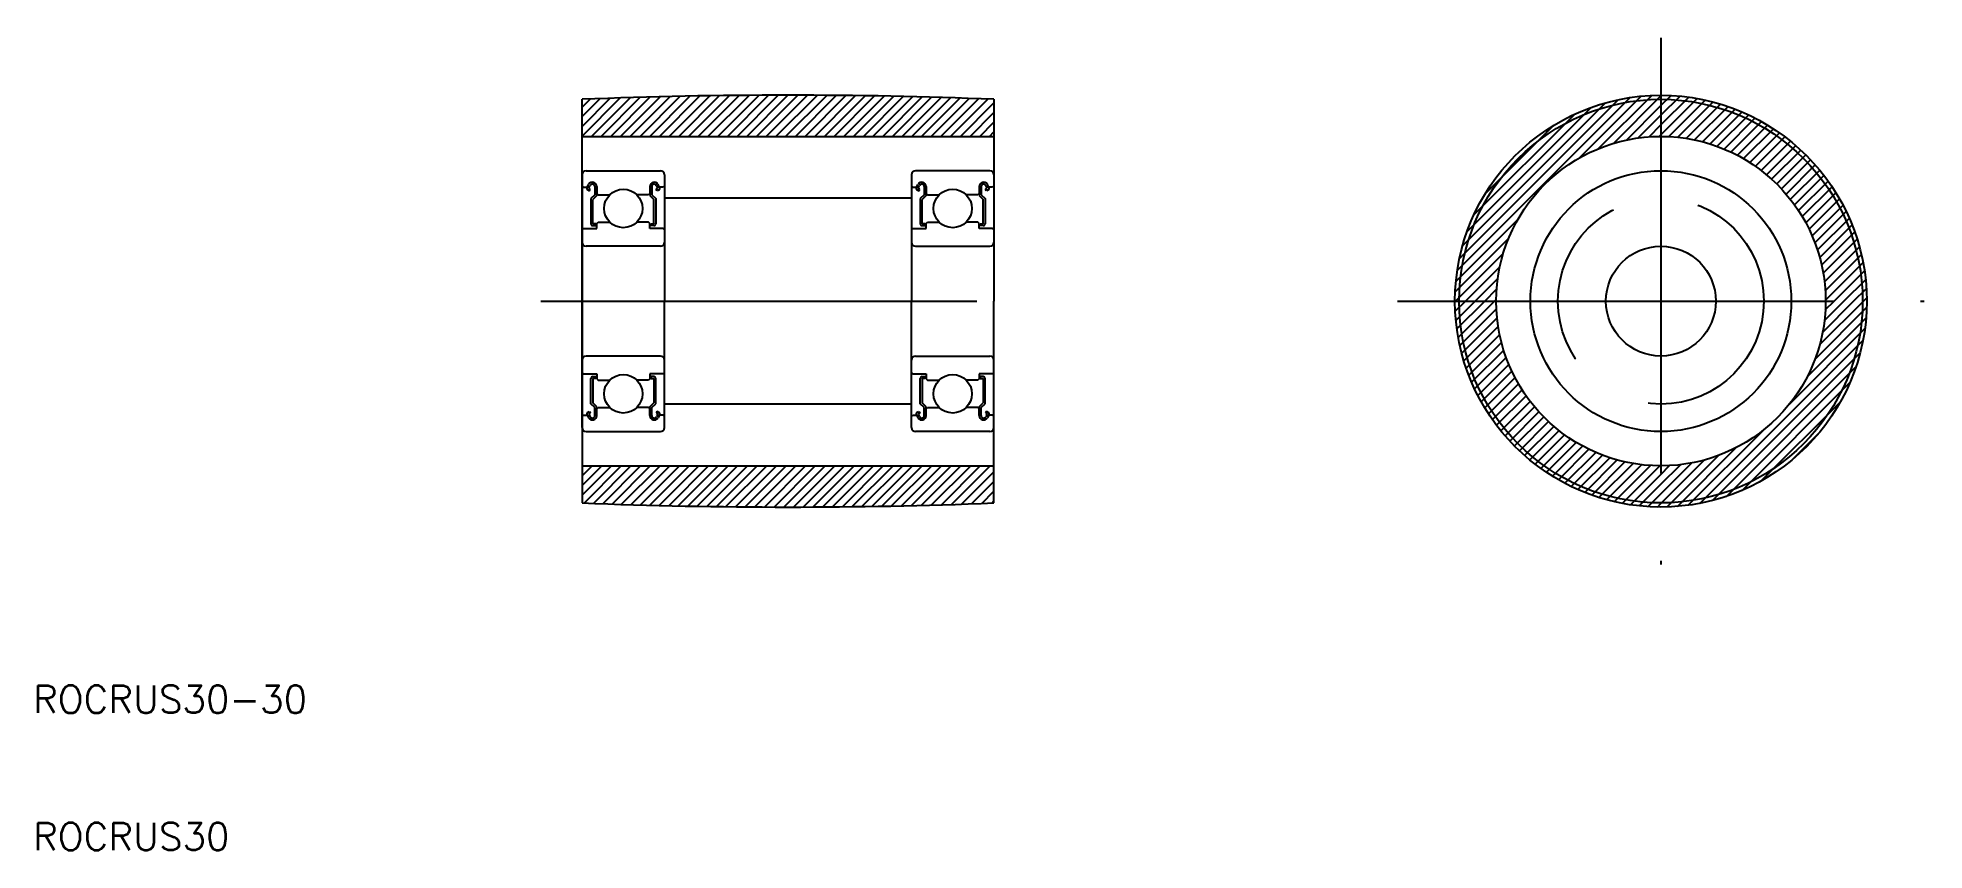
# Model space of a CAD drawing. Extents: x 10 to 148, y 10 to 69.
import ezdxf

# ---------------------------------------------------------------- set-up
doc = ezdxf.new("R2010")
doc.units = 0
doc.linetypes.add('CENTER', pattern=[50.8, 31.75, -6.35, 6.35, -6.35])
doc.linetypes.add('DASHED', pattern=[19.05, 12.7, -6.35])
doc.layers.get('0').update_dxf_attribs({"linetype": 'CONTINUOUS'})
doc.layers.add('CENTER', color=1, linetype='CENTER')
doc.styles.get("Standard").update_dxf_attribs({"font": 'txt.shx', "bigfont": 'extfont.shx'})

# ---------------------------------------------------------------- blocks, each defined once
blk = doc.blocks.new('*X3')
at = {"color": 0, "linetype": 'CONTINUOUS'}
for p, q in [((50, 62.02), (52.78, 64.8)), ((50, 62.73), (52.05, 64.78)), ((50, 63.44), (51.32, 64.75)), ((50, 64.14), (50.58, 64.72)), ((50.69, 62), (53.51, 64.82)), ((51.39, 62), (54.24, 64.85)), ((52.1, 62), (54.97, 64.87)), ((52.81, 62), (55.69, 64.88)), ((53.51, 62), (56.42, 64.9)), ((54.22, 62), (57.14, 64.92)), ((54.93, 62), (57.86, 64.93)), ((55.64, 62), (58.58, 64.95)), ((56.34, 62), (59.3, 64.96)), ((57.05, 62), (60.02, 64.97)), ((57.76, 62), (60.73, 64.98)), ((58.46, 62), (61.45, 64.98)), ((59.17, 62), (62.16, 64.99)), ((59.88, 62), (62.87, 64.99)), ((60.59, 62), (63.58, 65)), ((61.29, 62), (64.29, 65)), ((62, 62), (65, 65)), ((62.71, 62), (65.71, 65)), ((63.41, 62), (66.41, 65)), ((64.12, 62), (67.12, 64.99)), ((64.83, 62), (67.82, 64.99)), ((65.54, 62), (68.52, 64.98)), ((66.24, 62), (69.22, 64.98)), ((66.95, 62), (69.92, 64.97)), ((67.66, 62), (70.61, 64.96)), ((68.36, 62), (71.31, 64.95)), ((69.07, 62), (72.01, 64.93)), ((69.78, 62), (72.7, 64.92)), ((70.49, 62), (73.39, 64.91)), ((71.19, 62), (74.08, 64.89)), ((71.9, 62), (74.77, 64.87)), ((72.61, 62), (75.46, 64.85)), ((73.31, 62), (76.15, 64.83)), ((74.02, 62), (76.83, 64.81)), ((74.73, 62), (77.52, 64.79)), ((75.44, 62), (78.2, 64.77)), ((76.14, 62), (78.89, 64.74)), ((76.85, 62), (79.57, 64.72)), ((113.76, 52.24), (126.35, 64.83)), ((113.92, 53.11), (125.49, 64.67)), ((122.65, 60.43), (127.16, 64.93)), ((124.03, 61.1), (127.92, 64.98)), ((125.13, 61.49), (128.59, 64.95)), ((128.59, 64.95), (128.64, 65)), ((128.59, 64.25), (129.33, 64.98)), ((128.59, 63.54), (129.99, 64.93)), ((128.59, 62.83), (130.62, 64.86)), ((128.59, 62.12), (131.23, 64.77)), ((129.16, 61.99), (131.82, 64.65)), ((77.56, 62), (80, 64.44)), ((78.26, 62), (80, 63.74)), ((114.15, 54.04), (124.55, 64.44)), ((114.48, 55.08), (123.51, 64.11)), ((114.97, 56.28), (122.31, 63.62)), ((126.08, 61.73), (128.59, 64.25)), ((126.94, 61.89), (128.59, 63.54)), ((129.82, 61.94), (132.39, 64.51)), ((130.45, 61.86), (132.94, 64.35)), ((131.04, 61.75), (133.48, 64.18)), ((131.62, 61.61), (134, 63.99)), ((132.17, 61.46), (134.5, 63.79)), ((132.69, 61.28), (134.99, 63.57)), ((133.2, 61.08), (135.46, 63.34)), ((78.97, 62), (80, 63.03)), ((79.68, 62), (80, 62.32)), ((115.77, 57.79), (120.8, 62.82)), ((127.73, 61.97), (128.59, 62.83)), ((128.47, 62), (128.59, 62.12)), ((133.69, 60.86), (135.92, 63.09)), ((134.17, 60.63), (136.37, 62.83)), ((134.62, 60.38), (136.8, 62.55)), ((135.06, 60.11), (137.22, 62.27)), ((135.48, 59.82), (137.63, 61.97)), ((135.89, 59.52), (138.03, 61.66)), ((136.28, 59.21), (138.41, 61.34)), ((136.66, 58.88), (138.79, 61)), ((137.03, 58.54), (139.15, 60.66)), ((137.37, 58.18), (139.5, 60.3)), ((137.71, 57.8), (139.83, 59.93)), ((138.03, 57.42), (140.16, 59.55)), ((138.33, 57.01), (140.47, 59.16)), ((138.62, 56.59), (140.77, 58.75)), ((138.89, 56.16), (141.06, 58.33)), ((139.15, 55.71), (141.34, 57.9)), ((139.39, 55.24), (141.61, 57.46)), ((139.61, 54.76), (141.86, 57)), ((139.81, 54.25), (142.09, 56.53)), ((113.66, 51.44), (118.16, 55.94)), ((140, 53.73), (142.32, 56.05)), ((140.16, 53.19), (142.53, 55.55)), ((140.3, 52.62), (142.72, 55.04)), ((113.61, 50.67), (117.49, 54.56)), ((140.42, 52.03), (142.9, 54.51)), ((140.51, 51.41), (143.06, 53.96)), ((113.64, 50), (117.1, 53.46)), ((114.35, 50), (116.86, 52.51)), ((140.57, 50.76), (143.2, 53.4)), ((140.59, 50.08), (143.33, 52.82)), ((115.05, 50), (116.71, 51.65)), ((115.76, 50), (116.62, 50.86)), ((141.22, 50), (143.43, 52.21)), ((141.92, 50), (143.51, 51.58)), ((142.63, 50), (143.56, 50.93)), ((113.59, 49.95), (113.64, 50)), ((113.61, 49.26), (114.35, 50)), ((113.66, 48.6), (115.05, 50)), ((113.73, 47.97), (115.76, 50)), ((113.83, 47.36), (116.47, 50)), ((116.47, 50), (116.59, 50.12)), ((139.83, 45.78), (143.58, 49.54)), ((140.16, 46.83), (143.34, 50)), ((140.38, 47.75), (142.63, 50)), ((140.51, 48.58), (141.92, 50)), ((140.57, 49.36), (141.22, 50)), ((143.34, 50), (143.59, 50.25)), ((113.94, 46.77), (116.61, 49.43)), ((114.08, 46.2), (116.65, 48.77)), ((114.24, 45.65), (116.74, 48.15)), ((139.26, 44.51), (143.54, 48.79)), ((114.41, 45.11), (116.84, 47.55)), ((114.6, 44.6), (116.98, 46.98)), ((131.44, 35.27), (143.32, 47.15)), ((137.96, 42.5), (143.46, 48)), ((114.8, 44.09), (117.14, 46.43)), ((115.02, 43.61), (117.32, 45.9)), ((115.26, 43.13), (117.51, 45.39)), ((132.35, 35.48), (143.11, 46.24)), ((115.5, 42.67), (117.73, 44.9)), ((115.76, 42.23), (117.97, 44.43)), ((133.36, 35.78), (142.81, 45.23)), ((134.5, 36.21), (142.38, 44.09)), ((116.04, 41.79), (118.22, 43.97)), ((116.32, 41.37), (118.48, 43.53)), ((116.62, 40.96), (118.77, 43.11)), ((116.93, 40.56), (119.07, 42.7)), ((135.89, 36.9), (141.7, 42.7)), ((117.25, 40.18), (119.38, 42.31)), ((117.59, 39.81), (119.71, 41.93)), ((117.93, 39.45), (120.06, 41.57)), ((118.29, 39.1), (120.41, 41.22)), ((118.66, 38.76), (120.79, 40.88)), ((119.04, 38.43), (121.18, 40.57)), ((119.44, 38.12), (121.58, 40.26)), ((119.84, 37.82), (122, 39.97)), ((130.59, 35.13), (136.09, 40.63)), ((138.1, 38.4), (140.19, 40.49)), ((120.26, 37.53), (122.43, 39.7)), ((120.69, 37.25), (122.88, 39.44)), ((121.13, 36.99), (123.35, 39.21)), ((121.59, 36.74), (123.84, 38.98)), ((122.06, 36.5), (124.34, 38.78)), ((122.54, 36.27), (124.86, 38.59)), ((129.05, 35.01), (132.81, 38.77)), ((129.8, 35.05), (134.08, 39.33)), ((50, 35.86), (52.14, 38)), ((50, 36.56), (51.44, 38)), ((50, 37.27), (50.73, 38)), ((50, 37.98), (50.02, 38)), ((50.14, 35.29), (52.85, 38)), ((50.82, 35.27), (53.56, 38)), ((51.51, 35.24), (54.26, 38)), ((52.19, 35.22), (54.97, 38)), ((52.87, 35.2), (55.68, 38)), ((53.56, 35.17), (56.38, 38)), ((54.25, 35.15), (57.09, 38)), ((54.93, 35.14), (57.8, 38)), ((55.62, 35.12), (58.51, 38)), ((56.31, 35.1), (59.21, 38)), ((57.01, 35.09), (59.92, 38)), ((57.7, 35.07), (60.63, 38)), ((58.39, 35.06), (61.33, 38)), ((59.09, 35.05), (62.04, 38)), ((59.78, 35.04), (62.75, 38)), ((60.48, 35.03), (63.46, 38)), ((61.18, 35.02), (64.16, 38)), ((61.88, 35.01), (64.87, 38)), ((62.58, 35.01), (65.58, 38)), ((63.29, 35), (66.28, 38)), ((63.99, 35), (66.99, 38)), ((64.7, 35), (67.7, 38)), ((65.41, 35), (68.41, 38)), ((66.11, 35), (69.11, 38)), ((66.82, 35), (69.82, 38)), ((67.54, 35.01), (70.53, 38)), ((68.25, 35.01), (71.23, 38)), ((68.96, 35.02), (71.94, 38)), ((69.68, 35.03), (72.65, 38)), ((70.39, 35.04), (73.36, 38)), ((71.11, 35.05), (74.06, 38)), ((71.83, 35.06), (74.77, 38)), ((72.55, 35.08), (75.48, 38)), ((73.28, 35.09), (76.18, 38)), ((74, 35.11), (76.89, 38)), ((74.72, 35.13), (77.6, 38)), ((75.45, 35.15), (78.31, 38)), ((76.18, 35.17), (79.01, 38)), ((76.91, 35.19), (79.72, 38)), ((77.64, 35.21), (80, 37.57)), ((123.04, 36.07), (125.41, 38.43)), ((123.55, 35.87), (125.97, 38.29)), ((124.08, 35.69), (126.56, 38.17)), ((124.63, 35.53), (127.18, 38.08)), ((125.19, 35.39), (127.83, 38.02)), ((125.78, 35.27), (128.51, 38)), ((126.38, 35.16), (128.59, 37.38)), ((128.59, 35.25), (131.77, 38.43)), ((128.59, 35.96), (130.84, 38.21)), ((128.59, 36.67), (130.01, 38.08)), ((128.59, 37.38), (129.23, 38.02)), ((78.37, 35.24), (80, 36.87)), ((79.11, 35.27), (80, 36.16)), ((127.01, 35.08), (128.59, 36.67)), ((127.66, 35.03), (128.59, 35.96)), ((79.84, 35.29), (80, 35.45)), ((128.34, 35), (128.59, 35.25))]:
    blk.add_line(p, q, dxfattribs=at)

msp = doc.modelspace()

# ---------------------------------------------------------------- linework, layer by layer
at = {"color": 7, "linetype": 'CONTINUOUS'}
for p, q in [((50, 50), (50, 64.7)), ((80, 64.7), (80, 50)), ((50, 62), (80, 62)), ((50, 59.2), (50, 50)), ((50.3, 59.5), (55.7, 59.5)), ((56, 59.2), (56, 50)), ((74, 59.2), (74, 50)), ((79.7, 59.5), (74.3, 59.5)), ((80, 59.2), (80, 50)), ((50, 58.4), (50.1, 58.3)), ((50.1, 58.3), (50.36, 58.3)), ((50.36, 58.3), (50.47, 58.5)), ((50.41, 58.11), (50.53, 58.03)), ((50.48, 58.23), (50.59, 58.42)), ((50.6, 58.16), (50.48, 58.23)), ((50.53, 58.03), (50.6, 58.16)), ((50.92, 57.75), (50.64, 57.47)), ((50.92, 58.34), (50.92, 57.75)), ((51.07, 58.34), (51.07, 57.69)), ((51.07, 57.85), (51.17, 57.75)), ((51.17, 57.75), (52.02, 57.75)), ((54.83, 57.75), (53.98, 57.75)), ((54.93, 57.85), (54.83, 57.75)), ((54.93, 58.34), (54.93, 57.69)), ((55.08, 58.34), (55.08, 57.75)), ((55.08, 57.75), (55.36, 57.47)), ((55.4, 58.16), (55.52, 58.23)), ((55.47, 58.03), (55.4, 58.16)), ((55.52, 58.23), (55.41, 58.42)), ((55.59, 58.11), (55.47, 58.03)), ((55.64, 58.3), (55.53, 58.5)), ((55.9, 58.3), (55.64, 58.3)), ((56, 58.4), (55.9, 58.3)), ((74, 58.4), (74.1, 58.3)), ((74.1, 58.3), (74.36, 58.3)), ((74.36, 58.3), (74.47, 58.5)), ((74.41, 58.11), (74.53, 58.03)), ((74.48, 58.23), (74.59, 58.42)), ((74.6, 58.16), (74.48, 58.23)), ((74.53, 58.03), (74.6, 58.16)), ((74.92, 57.75), (74.64, 57.47)), ((74.92, 58.34), (74.92, 57.75)), ((75.07, 58.34), (75.07, 57.69)), ((75.07, 57.85), (75.17, 57.75)), ((75.17, 57.75), (76.02, 57.75)), ((78.83, 57.75), (77.98, 57.75)), ((78.93, 57.85), (78.83, 57.75)), ((78.93, 58.34), (78.93, 57.69)), ((79.08, 58.34), (79.08, 57.75)), ((79.08, 57.75), (79.36, 57.47)), ((79.4, 58.16), (79.52, 58.23)), ((79.47, 58.03), (79.4, 58.16)), ((79.52, 58.23), (79.41, 58.42)), ((79.59, 58.11), (79.47, 58.03)), ((79.64, 58.3), (79.53, 58.5)), ((79.9, 58.3), (79.64, 58.3)), ((80, 58.4), (79.9, 58.3)), ((50.64, 57.47), (50.64, 55.64)), ((51.07, 57.69), (50.78, 57.41)), ((50.78, 55.64), (50.78, 57.41)), ((54.93, 57.69), (55.22, 57.41)), ((55.22, 55.64), (55.22, 57.41)), ((55.36, 57.47), (55.36, 55.64)), ((74, 57.5), (56, 57.5)), ((56, 56.9), (56, 56.9)), ((74, 56.9), (74, 56.9)), ((74.64, 57.47), (74.64, 55.64)), ((75.07, 57.69), (74.78, 57.41)), ((74.78, 55.64), (74.78, 57.41)), ((78.93, 57.69), (79.22, 57.41)), ((79.22, 55.64), (79.22, 57.41)), ((79.36, 57.47), (79.36, 55.64)), ((50, 55.2), (50.1, 55.3)), ((50.1, 55.3), (51.07, 55.3)), ((51, 55.64), (50.78, 55.64)), ((50.78, 55.5), (51, 55.5)), ((51, 55.5), (51, 55.64)), ((51.07, 55.65), (51.17, 55.75)), ((51.07, 55.3), (51.07, 55.65)), ((51.17, 55.75), (52.02, 55.75)), ((54.83, 55.75), (53.98, 55.75)), ((54.93, 55.65), (54.83, 55.75)), ((54.93, 55.3), (54.93, 55.65)), ((55.9, 55.3), (54.93, 55.3)), ((55, 55.64), (55.22, 55.64)), ((55, 55.5), (55, 55.64)), ((55.22, 55.5), (55, 55.5)), ((56, 55.2), (55.9, 55.3)), ((74, 55.2), (74.1, 55.3)), ((74.1, 55.3), (75.07, 55.3)), ((75, 55.64), (74.78, 55.64)), ((74.78, 55.5), (75, 55.5)), ((75, 55.5), (75, 55.64)), ((75.07, 55.65), (75.17, 55.75)), ((75.07, 55.3), (75.07, 55.65)), ((75.17, 55.75), (76.02, 55.75)), ((78.83, 55.75), (77.98, 55.75)), ((78.93, 55.65), (78.83, 55.75)), ((78.93, 55.3), (78.93, 55.65)), ((79.9, 55.3), (78.93, 55.3)), ((79, 55.64), (79.22, 55.64)), ((79, 55.5), (79, 55.64)), ((79.22, 55.5), (79, 55.5)), ((80, 55.2), (79.9, 55.3)), ((55.7, 54), (50.3, 54)), ((56, 54.6), (56, 54.6)), ((74, 54.6), (74, 54.6)), ((74.3, 54), (79.7, 54)), ((50, 50), (50, 35.3)), ((50, 40.8), (50, 50)), ((56, 40.8), (56, 50)), ((74, 40.8), (74, 50)), ((80, 35.3), (80, 50)), ((80, 40.8), (80, 50)), ((55.7, 46), (50.3, 46)), ((74.3, 46), (79.7, 46)), ((50, 44.8), (50.1, 44.7)), ((50.1, 44.7), (51.07, 44.7)), ((50.64, 42.53), (50.64, 44.36)), ((50.78, 44.5), (51, 44.5)), ((51, 44.36), (50.78, 44.36)), ((50.78, 44.36), (50.78, 42.59)), ((51, 44.5), (51, 44.36)), ((51.07, 44.7), (51.07, 44.35)), ((51.07, 44.35), (51.17, 44.25)), ((51.17, 44.25), (52.02, 44.25)), ((54.83, 44.25), (53.98, 44.25)), ((54.93, 44.35), (54.83, 44.25)), ((55.9, 44.7), (54.93, 44.7)), ((54.93, 44.7), (54.93, 44.35)), ((55.22, 44.5), (55, 44.5)), ((55, 44.5), (55, 44.36)), ((55, 44.36), (55.22, 44.36)), ((55.22, 44.36), (55.22, 42.59)), ((55.36, 42.53), (55.36, 44.36)), ((56, 44.8), (55.9, 44.7)), ((74, 44.8), (74.1, 44.7)), ((74.1, 44.7), (75.07, 44.7)), ((74.64, 42.53), (74.64, 44.36)), ((74.78, 44.5), (75, 44.5)), ((74.78, 44.36), (74.78, 42.59)), ((75, 44.36), (74.78, 44.36)), ((75, 44.5), (75, 44.36)), ((75.07, 44.7), (75.07, 44.35)), ((75.07, 44.35), (75.17, 44.25)), ((75.17, 44.25), (76.02, 44.25)), ((78.83, 44.25), (77.98, 44.25)), ((78.93, 44.35), (78.83, 44.25)), ((78.93, 44.7), (78.93, 44.35)), ((79.9, 44.7), (78.93, 44.7)), ((79, 44.5), (79, 44.36)), ((79.22, 44.5), (79, 44.5)), ((79, 44.36), (79.22, 44.36)), ((79.22, 44.36), (79.22, 42.59)), ((79.36, 42.53), (79.36, 44.36)), ((80, 44.8), (79.9, 44.7)), ((50, 41.6), (50.1, 41.7)), ((50.1, 41.7), (50.36, 41.7)), ((50.36, 41.7), (50.47, 41.5)), ((50.41, 41.89), (50.53, 41.97)), ((50.6, 41.84), (50.48, 41.77)), ((50.48, 41.77), (50.59, 41.58)), ((50.53, 41.97), (50.6, 41.84)), ((50.92, 42.25), (50.64, 42.53)), ((51.07, 42.31), (50.78, 42.59)), ((50.92, 41.66), (50.92, 42.25)), ((51.07, 41.66), (51.07, 42.31)), ((51.07, 42.15), (51.17, 42.25)), ((51.17, 42.25), (52.02, 42.25)), ((54.83, 42.25), (53.98, 42.25)), ((54.93, 42.15), (54.83, 42.25)), ((54.93, 42.31), (55.22, 42.59)), ((54.93, 41.66), (54.93, 42.31)), ((55.08, 42.25), (55.36, 42.53)), ((55.08, 41.66), (55.08, 42.25)), ((55.47, 41.97), (55.4, 41.84)), ((55.4, 41.84), (55.52, 41.77)), ((55.52, 41.77), (55.41, 41.58)), ((55.59, 41.89), (55.47, 41.97)), ((55.64, 41.7), (55.53, 41.5)), ((55.9, 41.7), (55.64, 41.7)), ((56, 41.6), (55.9, 41.7)), ((74, 42.5), (56, 42.5)), ((74, 41.6), (74.1, 41.7)), ((74.1, 41.7), (74.36, 41.7)), ((74.36, 41.7), (74.47, 41.5)), ((74.41, 41.89), (74.53, 41.97)), ((74.6, 41.84), (74.48, 41.77)), ((74.48, 41.77), (74.59, 41.58)), ((74.53, 41.97), (74.6, 41.84)), ((74.92, 42.25), (74.64, 42.53)), ((75.07, 42.31), (74.78, 42.59)), ((74.92, 41.66), (74.92, 42.25)), ((75.07, 41.66), (75.07, 42.31)), ((75.07, 42.15), (75.17, 42.25)), ((75.17, 42.25), (76.02, 42.25)), ((78.83, 42.25), (77.98, 42.25)), ((78.93, 42.15), (78.83, 42.25)), ((78.93, 42.31), (79.22, 42.59)), ((78.93, 41.66), (78.93, 42.31)), ((79.08, 42.25), (79.36, 42.53)), ((79.08, 41.66), (79.08, 42.25)), ((79.47, 41.97), (79.4, 41.84)), ((79.4, 41.84), (79.52, 41.77)), ((79.52, 41.77), (79.41, 41.58)), ((79.59, 41.89), (79.47, 41.97)), ((79.64, 41.7), (79.53, 41.5)), ((79.9, 41.7), (79.64, 41.7)), ((80, 41.6), (79.9, 41.7)), ((50.3, 40.5), (55.7, 40.5)), ((79.7, 40.5), (74.3, 40.5)), ((50, 38), (80, 38))]:
    msp.add_line(p, q, dxfattribs=at)
for centre, radius in [((128.59, 50), 15), ((128.59, 50), 14.7), ((128.59, 50), 12), ((128.59, 50), 9.5), ((53, 56.75), 1.4), ((77, 56.75), 1.4), ((128.59, 50), 4), ((53, 43.25), 1.4), ((77, 43.25), 1.4)]:
    msp.add_circle(centre, radius, dxfattribs=at)
at = {"color": 3, "linetype": 'DASHED'}
msp.add_circle((128.59, 50), 7.5, dxfattribs=at)
at = {"color": 7, "linetype": 'CONTINUOUS'}
for centre, radius, start, end in [((65, -310.15), 375.15, 87.7085, 92.2915), ((50.3, 59.2), 0.3, 90, 180), ((55.7, 59.2), 0.3, 0, 90), ((74.3, 59.2), 0.3, 90, 180), ((79.7, 59.2), 0.3, 0, 90), ((50.48, 58.23), 0.142, 149.9903, 240.0019), ((50.75, 58.34), 0.319, 0, 150.0003), ((50.75, 58.34), 0.177, 0, 150.0032), ((55.25, 58.34), 0.319, 29.9997, 180), ((55.25, 58.34), 0.177, 29.9968, 180), ((55.52, 58.23), 0.142, 299.9981, 30.0097), ((74.48, 58.23), 0.142, 149.9903, 240.0019), ((74.75, 58.34), 0.319, 0, 150.0003), ((74.75, 58.34), 0.177, 0, 150.0032), ((79.25, 58.34), 0.319, 29.9997, 180), ((79.25, 58.34), 0.177, 29.9968, 180), ((79.52, 58.23), 0.142, 299.9981, 30.0097), ((50.78, 55.64), 0.142, 180, 270), ((55.22, 55.64), 0.142, 270, 359.9999), ((74.78, 55.64), 0.142, 180.0001, 270), ((79.22, 55.64), 0.142, 270, 360), ((50.3, 54.3), 0.3, 180, 270), ((55.7, 54.3), 0.3, 270, 0), ((74.3, 54.3), 0.3, 180, 270), ((79.7, 54.3), 0.3, 270, 0), ((50.3, 45.7), 0.3, 90, 180), ((55.7, 45.7), 0.3, 0, 90), ((74.3, 45.7), 0.3, 90, 180), ((79.7, 45.7), 0.3, 0, 90), ((50.78, 44.36), 0.142, 90, 179.9999), ((55.22, 44.36), 0.142, 0, 90), ((74.78, 44.36), 0.142, 90, 180), ((79.22, 44.36), 0.142, 0.0001, 90), ((50.48, 41.77), 0.142, 119.9981, 210.0097), ((50.75, 41.66), 0.319, 209.9997, 0), ((50.75, 41.66), 0.177, 209.9968, 0), ((55.25, 41.66), 0.319, 180, 330.0003), ((55.25, 41.66), 0.177, 180, 330.0032), ((55.52, 41.77), 0.142, 329.9903, 60.0019), ((74.48, 41.77), 0.142, 119.9981, 210.0097), ((74.75, 41.66), 0.319, 209.9997, 0), ((74.75, 41.66), 0.177, 209.9968, 0), ((79.25, 41.66), 0.319, 180, 330.0003), ((79.25, 41.66), 0.177, 180, 330.0032), ((79.52, 41.77), 0.142, 329.9903, 60.0019), ((50.3, 40.8), 0.3, 180, 270), ((55.7, 40.8), 0.3, 270, 0), ((74.3, 40.8), 0.3, 180, 270), ((79.7, 40.8), 0.3, 270, 0), ((65, 410.15), 375.15, 267.7085, 272.2915)]:
    msp.add_arc(centre, radius, start, end, dxfattribs=at)
at = {"layer": 'CENTER', "color": 1, "linetype": 'CENTER'}
for p, q in [((128.59, 69.19), (128.59, 30.81)), ((47, 50), (83, 50)), ((109.41, 50), (147.78, 50))]:
    msp.add_line(p, q, dxfattribs=at)

# ---------------------------------------------------------------- block references
at = {"color": 3, "linetype": 'CONTINUOUS'}
msp.add_blockref('*X3', (0, 0), dxfattribs=at)

# ---------------------------------------------------------------- texts
at = {"color": 7, "linetype": 'CONTINUOUS'}
for s, p in [('ROCRUS30-30', (10, 20)), ('ROCRUS30', (10, 10))]:
    msp.add_text(s, height=2, dxfattribs=at).set_placement(p)

doc.saveas('drawing.dxf')
